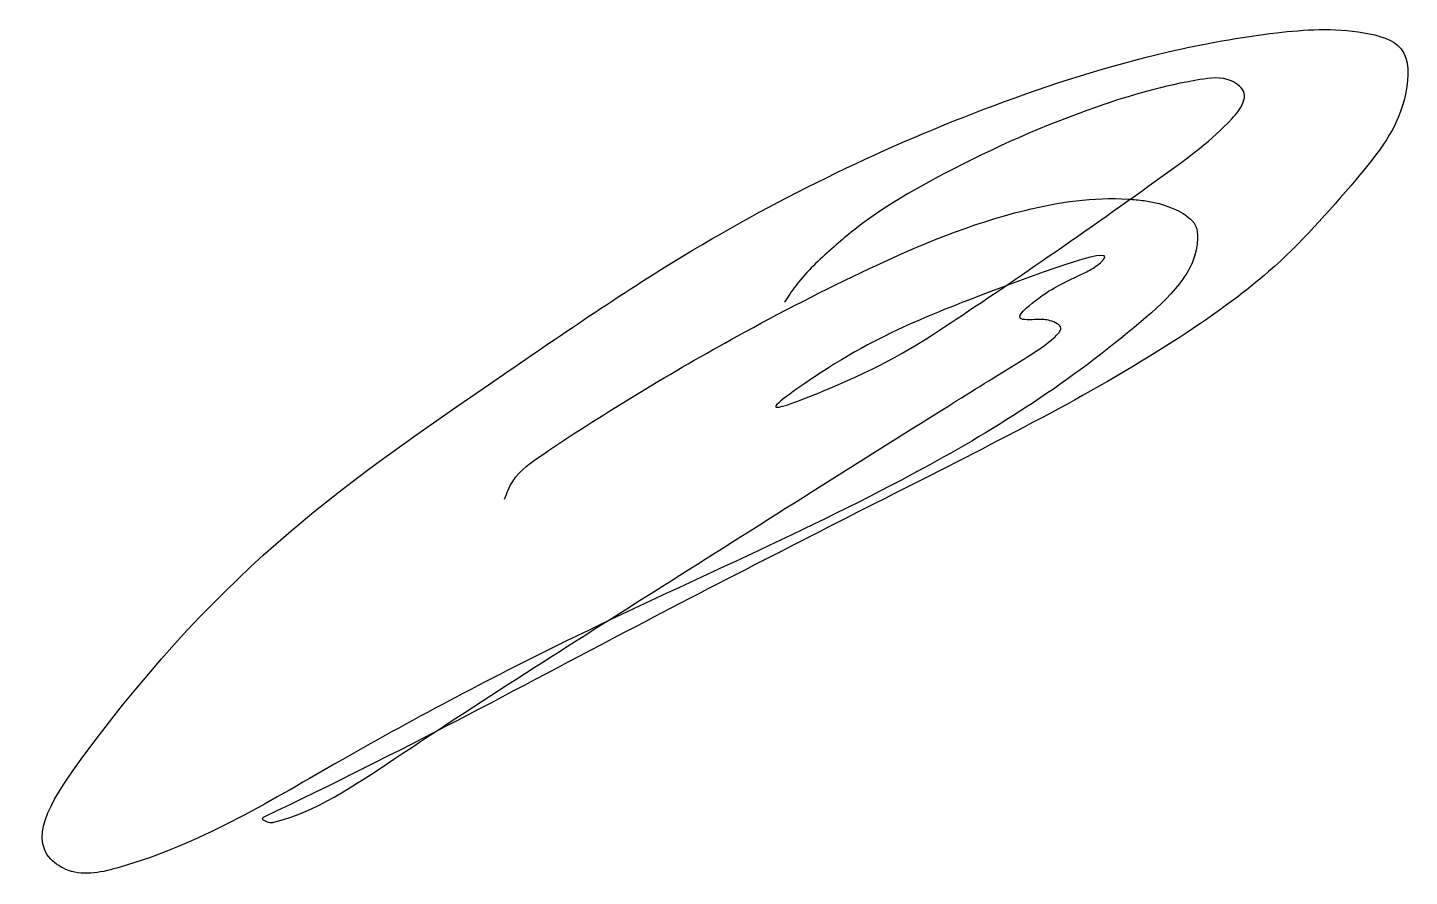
# Model space of a CAD drawing. Header units: inches. Extents: x 4.2 to 13.67, y 9.84 to 15.66.
import ezdxf

# ---------------------------------------------------------------- set-up
doc = ezdxf.new("R2010")
doc.units = ezdxf.units.IN
doc.header["$MEASUREMENT"] = 0
doc.layers.add('Sign', color=5, linetype='Continuous')

msp = doc.modelspace()

# ---------------------------------------------------------------- linework, layer by layer
at = {"layer": 'Sign'}
msp.add_spline([(7.4678, 12.4267), (7.5232, 12.5485), (7.7336, 12.7366), (9.0625, 13.5445), (9.9707, 14.0093), (11.0339, 14.4078), (11.7426, 14.4852), (11.8534, 14.4742), (12.1192, 14.3856), (12.2078, 14.2971), (12.2189, 14.2196), (11.8312, 13.6441), (10.3361, 12.637), (7.8886, 11.4528), (6.3049, 10.6117), (4.832, 9.9034), (4.4776, 9.8812), (4.3558, 9.9587), (4.5764, 10.6592), (7.4235, 13.2568), (8.6971, 14.0979), (10.8234, 15.1271), (12.0084, 15.4924), (12.7615, 15.6252), (13.3596, 15.6252), (13.6143, 15.5145), (13.6475, 15.2157), (13.3042, 14.618), (12.7061, 13.9876), (12.2078, 13.6109), (10.3915, 12.5927), (8.3648, 11.5524), (5.8176, 10.2465), (5.8094, 10.2418), (5.8589, 10.2096), (5.8847, 10.2117), (6.7084, 10.6435), (8.6098, 11.8681), (10.5696, 13.103), (11.0555, 13.4056), (11.2417, 13.5413), (11.2817, 13.6004), (11.2087, 13.6507), (11.1183, 13.6594), (11.0036, 13.6681), (11.1061, 13.7879), (11.4301, 13.9719), (11.5101, 14.0164), (11.5529, 14.0488), (10.8005, 13.8512), (10.1968, 13.6037), (9.4713, 13.183), (9.328, 13.0667), (9.6549, 13.1696), (10.4834, 13.6082), (11.9836, 14.6464), (12.4538, 15.0358), (12.4986, 15.0895), (12.5389, 15.2103), (12.4493, 15.2954), (12.2344, 15.3043), (11.5268, 15.1164), (10.4834, 14.6599), (9.843, 14.2571), (9.7265, 14.1586), (9.4847, 13.917), (9.4041, 13.8051), (9.3862, 13.7782)], degree=3, dxfattribs=at)

doc.saveas('drawing.dxf')
